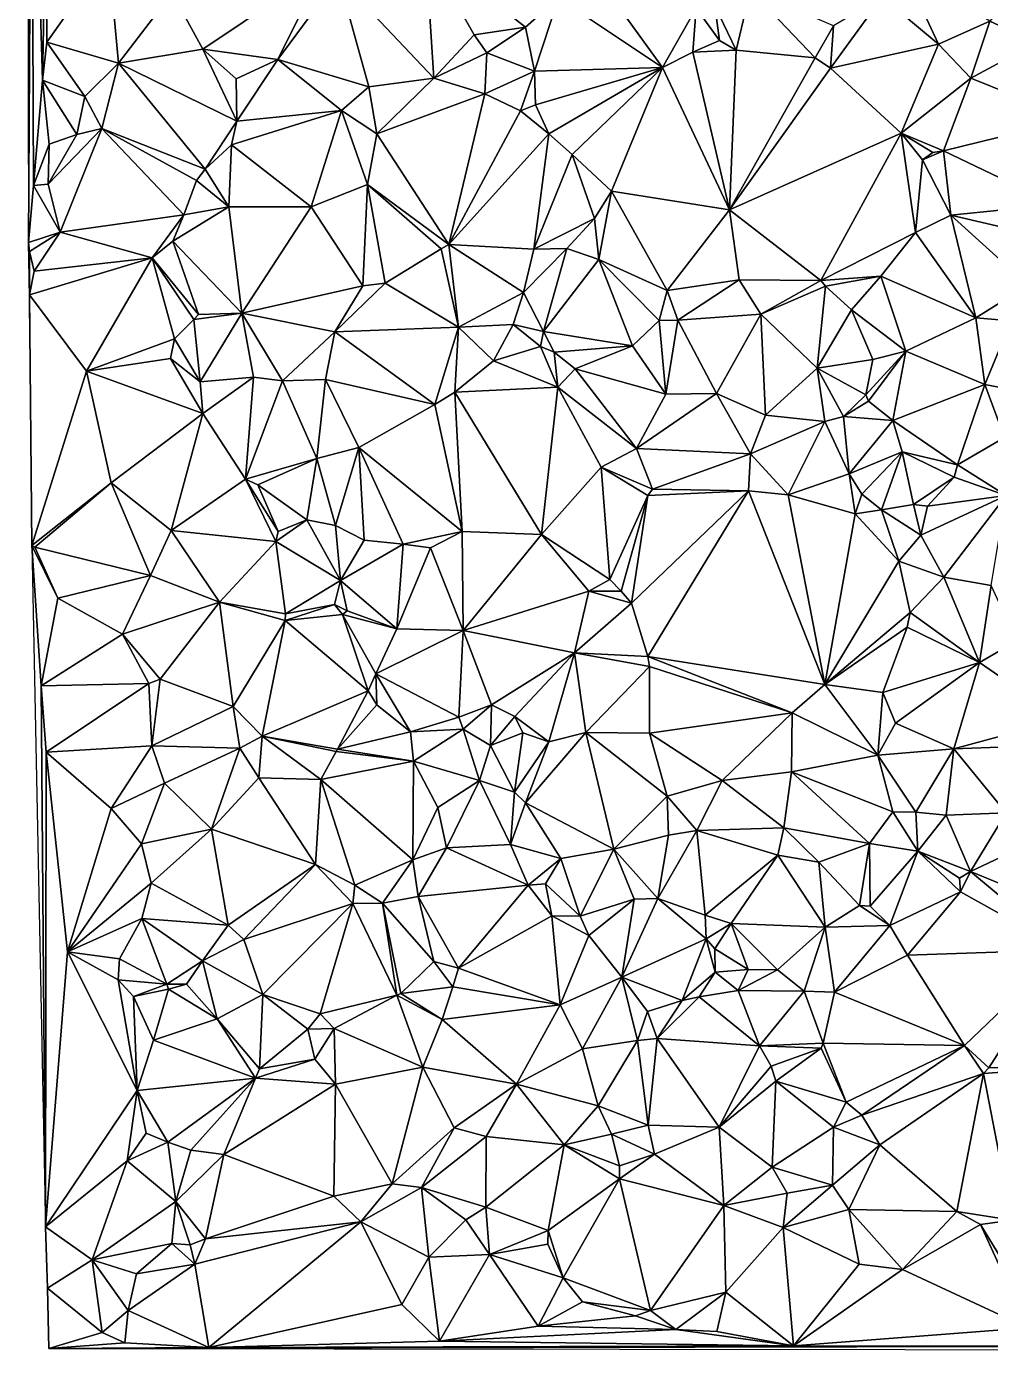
# Model space of a CAD drawing. Header units: metres. Extents: x -15 to 15, y -15 to 15.
# Drawn here: x -15 to -4.38, y -14.97 to -0.37 of the extents above; entities that cross this region are included whole.
import ezdxf

# ---------------------------------------------------------------- set-up
doc = ezdxf.new("R2010")
doc.units = ezdxf.units.M
doc.layers.add('STREET_MESH', color=7, linetype='Continuous')

msp = doc.modelspace()

# ---------------------------------------------------------------- linework, layer by layer
at = {"layer": 'STREET_MESH'}
for points in [[(-14.979, -2.752), (-14.944, 3.16), (-15, 7.543)], [(-14.924, -2.124), (-14.944, 3.16), (-14.979, -2.752)], [(-14.944, 3.16), (-14.824, -0.962), (-14.788, 0.972)], [(-14.924, -2.124), (-14.824, -0.962), (-14.944, 3.16)], [(-14.824, -0.962), (-14.776, -0.544), (-14.788, 0.972)], [(-14.776, -0.544), (-14.095, 0.419), (-14.788, 0.972)], [(-10.604, 0.485), (-11.562, 0.174), (-10.511, -0.938)], [(-10.604, 0.485), (-10.511, -0.938), (-10.067, -0.462)], [(-9.501, -0.376), (-10.604, 0.485), (-10.067, -0.462)], [(-10.604, 0.485), (-9.501, -0.376), (-9.136, -0.054)], [(-14.776, -0.544), (-13.986, -0.773), (-14.095, 0.419)], [(-13.986, -0.773), (-13.393, 0), (-14.095, 0.419)], [(-4.95, -0.566), (-5.35, 0.296), (-5.57, -0.042)], [(-4.95, -0.566), (-4.383, -0.312), (-5.35, 0.296)], [(-11.735, 0.269), (-13.393, 0), (-13.058, -0.62)], [(-12.231, -0.733), (-11.735, 0.269), (-13.058, -0.62)], [(-12.231, -0.733), (-11.562, 0.174), (-11.735, 0.269)], [(-11.562, 0.174), (-12.231, -0.733), (-11.229, -1.036)], [(-10.511, -0.938), (-11.562, 0.174), (-11.229, -1.036)], [(-9.136, -0.054), (-7.991, -0.822), (-8.76, 0.242)], [(-7.991, -0.822), (-7.618, -0.168), (-8.76, 0.242)], [(-13.393, 0), (-13.986, -0.773), (-13.058, -0.62)], [(-7.414, -0.142), (-7.179, -0.631), (-7.022, 0.034)], [(-7.022, 0.034), (-7.179, -0.631), (-6.308, -0.716)], [(-7.022, 0.034), (-6.308, -0.716), (-6.106, -0.364)], [(-4.072, 0.075), (-4.383, -0.312), (-3.868, -0.55)], [(-9.501, -0.376), (-9.403, -0.862), (-9.136, -0.054)], [(-9.403, -0.862), (-7.991, -0.822), (-9.136, -0.054)], [(-7.618, -0.168), (-7.363, -0.526), (-7.414, -0.142)], [(-7.363, -0.526), (-7.179, -0.631), (-7.414, -0.142)], [(-6.138, -0.828), (-5.57, -0.042), (-6.106, -0.364)], [(-6.138, -0.828), (-4.95, -0.566), (-5.57, -0.042)], [(-7.991, -0.822), (-7.655, -0.653), (-7.618, -0.168)], [(-7.655, -0.653), (-7.363, -0.526), (-7.618, -0.168)], [(-9.925, -0.66), (-9.501, -0.376), (-10.067, -0.462)], [(-9.403, -0.862), (-9.501, -0.376), (-9.925, -0.66)], [(-6.308, -0.716), (-6.138, -0.828), (-6.106, -0.364)], [(-4.383, -0.312), (-4.95, -0.566), (-4.592, -0.939)], [(-3.868, -0.55), (-4.383, -0.312), (-4.592, -0.939)], [(-14.824, -0.962), (-14.356, -1.142), (-14.776, -0.544)], [(-14.776, -0.544), (-14.356, -1.142), (-13.986, -0.773)], [(-10.511, -0.938), (-9.925, -0.66), (-10.067, -0.462)], [(-7.363, -0.526), (-7.655, -0.653), (-7.179, -0.631)], [(-4.95, -0.566), (-6.138, -0.828), (-5.36, -1.546)], [(-4.95, -0.566), (-5.36, -1.546), (-4.592, -0.939)], [(-3.474, -1.393), (-3.868, -0.55), (-4.592, -0.939)], [(-13.986, -0.773), (-12.683, -1.415), (-13.058, -0.62)], [(-12.683, -1.415), (-12.69, -0.947), (-13.058, -0.62)], [(-12.69, -0.947), (-12.231, -0.733), (-13.058, -0.62)], [(-10.511, -0.938), (-9.949, -1.114), (-9.925, -0.66)], [(-9.949, -1.114), (-9.403, -0.862), (-9.925, -0.66)], [(-7.655, -0.653), (-7.991, -0.822), (-7.254, -2.392)], [(-7.179, -0.631), (-7.655, -0.653), (-7.254, -2.392)], [(-7.179, -0.631), (-7.254, -2.392), (-6.308, -0.716)], [(-7.254, -2.392), (-6.138, -0.828), (-6.308, -0.716)], [(-13.986, -0.773), (-14.356, -1.142), (-14.17, -1.494)], [(-13.03, -1.941), (-13.986, -0.773), (-14.17, -1.494)], [(-13.986, -0.773), (-13.03, -1.941), (-12.683, -1.415)], [(-12.231, -0.733), (-12.69, -0.947), (-12.683, -1.415)], [(-11.529, -1.296), (-12.231, -0.733), (-12.683, -1.415)], [(-12.231, -0.733), (-11.529, -1.296), (-11.229, -1.036)], [(-9.949, -1.114), (-9.556, -1.299), (-9.403, -0.862)], [(-9.556, -1.299), (-9.392, -1.234), (-9.403, -0.862)], [(-9.392, -1.234), (-7.991, -0.822), (-9.403, -0.862)], [(-9.392, -1.234), (-9.244, -1.553), (-7.991, -0.822)], [(-9.244, -1.553), (-8.986, -1.781), (-7.991, -0.822)], [(-8.986, -1.781), (-8.553, -2.184), (-7.991, -0.822)], [(-7.991, -0.822), (-8.553, -2.184), (-7.254, -2.392)], [(-6.138, -0.828), (-7.254, -2.392), (-5.36, -1.546)], [(-14.824, -0.962), (-14.924, -2.124), (-14.75, -1.665)], [(-14.444, -1.562), (-14.824, -0.962), (-14.75, -1.665)], [(-14.356, -1.142), (-14.824, -0.962), (-14.444, -1.562)], [(-11.138, -1.553), (-10.511, -0.938), (-11.229, -1.036)], [(-11.138, -1.553), (-9.949, -1.114), (-10.511, -0.938)], [(-5.36, -1.546), (-4.895, -1.74), (-4.592, -0.939)], [(-4.895, -1.74), (-3.474, -1.393), (-4.592, -0.939)], [(-14.356, -1.142), (-14.444, -1.562), (-14.17, -1.494)], [(-11.529, -1.296), (-11.138, -1.553), (-11.229, -1.036)], [(-9.949, -1.114), (-11.138, -1.553), (-10.346, -2.774)], [(-9.556, -1.299), (-9.949, -1.114), (-10.346, -2.774)], [(-12.741, -1.675), (-11.529, -1.296), (-12.683, -1.415)], [(-12.741, -1.675), (-11.862, -2.357), (-11.529, -1.296)], [(-11.529, -1.296), (-11.862, -2.357), (-11.242, -2.111)], [(-11.138, -1.553), (-11.529, -1.296), (-11.242, -2.111)], [(-9.244, -1.553), (-9.556, -1.299), (-10.346, -2.774)], [(-9.556, -1.299), (-9.244, -1.553), (-9.392, -1.234)], [(-13.03, -1.941), (-12.741, -1.675), (-12.683, -1.415)], [(-3.661, -2.332), (-3.474, -1.393), (-4.895, -1.74)], [(-14.761, -2.107), (-14.627, -2.637), (-14.17, -1.494)], [(-14.444, -1.562), (-14.761, -2.107), (-14.17, -1.494)], [(-14.761, -2.107), (-14.444, -1.562), (-14.75, -1.665)], [(-14.627, -2.637), (-13.265, -2.444), (-14.17, -1.494)], [(-13.128, -2.066), (-13.03, -1.941), (-14.17, -1.494)], [(-13.265, -2.444), (-13.128, -2.066), (-14.17, -1.494)], [(-10.346, -2.774), (-11.138, -1.553), (-11.242, -2.111)], [(-9.408, -2.824), (-9.244, -1.553), (-10.346, -2.774)], [(-8.986, -1.781), (-9.244, -1.553), (-9.408, -2.824)], [(-7.254, -2.392), (-6.245, -3.169), (-5.36, -1.546)], [(-5.36, -1.546), (-6.245, -3.169), (-5.202, -2.639)], [(-5.36, -1.546), (-5.202, -2.639), (-5.127, -1.838)], [(-5.01, -1.758), (-5.36, -1.546), (-5.127, -1.838)], [(-5.36, -1.546), (-5.01, -1.758), (-4.895, -1.74)], [(-14.924, -2.124), (-14.761, -2.107), (-14.75, -1.665)], [(-12.771, -2.357), (-12.741, -1.675), (-13.03, -1.941)], [(-12.741, -1.675), (-12.771, -2.357), (-11.862, -2.357)], [(-4.895, -1.74), (-5.01, -1.758), (-5.127, -1.838)], [(-4.812, -2.45), (-4.895, -1.74), (-5.127, -1.838)], [(-4.812, -2.45), (-3.661, -2.332), (-4.895, -1.74)], [(-8.742, -2.487), (-8.986, -1.781), (-9.408, -2.824)], [(-8.986, -1.781), (-8.742, -2.487), (-8.553, -2.184)], [(-5.202, -2.639), (-4.812, -2.45), (-5.127, -1.838)], [(-12.771, -2.357), (-13.03, -1.941), (-13.128, -2.066)], [(-14.627, -2.637), (-14.924, -2.124), (-14.979, -2.752)], [(-14.761, -2.107), (-14.924, -2.124), (-14.627, -2.637)], [(-13.265, -2.444), (-12.771, -2.357), (-13.128, -2.066)], [(-11.862, -2.357), (-11.294, -3.228), (-11.242, -2.111)], [(-11.294, -3.228), (-11.046, -3.2), (-11.242, -2.111)], [(-10.431, -2.819), (-10.346, -2.774), (-11.242, -2.111)], [(-11.046, -3.2), (-10.431, -2.819), (-11.242, -2.111)], [(-8.742, -2.487), (-8.691, -2.937), (-8.553, -2.184)], [(-8.553, -2.184), (-8.691, -2.937), (-7.94, -3.28)], [(-8.553, -2.184), (-7.94, -3.28), (-7.254, -2.392)], [(-3.855, -2.673), (-3.661, -2.332), (-4.812, -2.45)], [(-13.265, -2.444), (-14.627, -2.637), (-13.614, -2.919)], [(-13.389, -2.735), (-13.265, -2.444), (-13.614, -2.919)], [(-13.389, -2.735), (-12.771, -2.357), (-13.265, -2.444)], [(-12.771, -2.357), (-13.389, -2.735), (-12.627, -3.529)], [(-12.771, -2.357), (-12.627, -3.529), (-11.862, -2.357)], [(-11.862, -2.357), (-12.627, -3.529), (-11.294, -3.228)], [(-7.94, -3.28), (-7.145, -3.16), (-7.254, -2.392)], [(-7.145, -3.16), (-6.245, -3.169), (-7.254, -2.392)], [(-4.536, -3.581), (-4.812, -2.45), (-5.202, -2.639)], [(-3.962, -3.22), (-3.855, -2.673), (-4.812, -2.45)], [(-4.536, -3.581), (-3.962, -3.22), (-4.812, -2.45)], [(-8.742, -2.487), (-9.408, -2.824), (-9.046, -2.816)], [(-8.691, -2.937), (-8.742, -2.487), (-9.046, -2.816)], [(-14.968, -2.85), (-14.627, -2.637), (-14.979, -2.752)], [(-14.968, -3.326), (-14.979, -2.752), (-14.94, -6.09)], [(-14.968, -3.326), (-14.968, -2.85), (-14.979, -2.752)], [(-14.968, -2.85), (-14.917, -3.067), (-14.627, -2.637)], [(-14.627, -2.637), (-14.917, -3.067), (-13.614, -2.919)], [(-13.103, -3.542), (-13.389, -2.735), (-13.614, -2.919)], [(-13.389, -2.735), (-13.103, -3.542), (-12.627, -3.529)], [(-6.245, -3.169), (-5.583, -3.12), (-5.202, -2.639)], [(-5.583, -3.12), (-4.536, -3.581), (-5.202, -2.639)], [(-14.917, -3.067), (-14.968, -2.85), (-14.968, -3.326)], [(-13.614, -2.919), (-14.968, -3.326), (-14.34, -4.169)], [(-13.614, -2.919), (-14.917, -3.067), (-14.968, -3.326)], [(-13.367, -3.811), (-13.614, -2.919), (-14.34, -4.169)], [(-13.367, -3.811), (-13.154, -3.597), (-13.614, -2.919)], [(-13.154, -3.597), (-13.103, -3.542), (-13.614, -2.919)], [(-10.431, -2.819), (-11.046, -3.2), (-10.238, -3.683)], [(-10.431, -2.819), (-10.238, -3.683), (-10.346, -2.774)], [(-10.238, -3.683), (-9.523, -3.302), (-10.346, -2.774)], [(-9.523, -3.302), (-9.408, -2.824), (-10.346, -2.774)], [(-9.408, -2.824), (-9.523, -3.302), (-9.046, -2.816)], [(-9.523, -3.302), (-9.302, -3.732), (-9.046, -2.816)], [(-9.302, -3.732), (-8.691, -2.937), (-9.046, -2.816)], [(-8.691, -2.937), (-9.302, -3.732), (-8.321, -3.889)], [(-8.028, -3.611), (-8.691, -2.937), (-8.321, -3.889)], [(-8.691, -2.937), (-8.028, -3.611), (-7.94, -3.28)], [(-11.602, -3.734), (-11.046, -3.2), (-11.294, -3.228)], [(-10.238, -3.683), (-11.046, -3.2), (-11.602, -3.734)], [(-7.94, -3.28), (-7.822, -3.605), (-7.145, -3.16)], [(-7.822, -3.605), (-6.908, -3.541), (-7.145, -3.16)], [(-6.908, -3.541), (-6.245, -3.169), (-7.145, -3.16)], [(-6.245, -3.169), (-6.908, -3.541), (-6.196, -3.232)], [(-5.583, -3.12), (-6.245, -3.169), (-6.196, -3.232)], [(-5.908, -3.494), (-5.583, -3.12), (-6.196, -3.232)], [(-5.583, -3.12), (-5.908, -3.494), (-5.31, -3.947)], [(-4.536, -3.581), (-5.583, -3.12), (-5.31, -3.947)], [(-14.34, -4.169), (-14.968, -3.326), (-14.94, -6.09)], [(-12.627, -3.529), (-11.602, -3.734), (-11.294, -3.228)], [(-9.636, -3.655), (-9.523, -3.302), (-10.238, -3.683)], [(-9.302, -3.732), (-9.523, -3.302), (-9.636, -3.655)], [(-8.028, -3.611), (-7.822, -3.605), (-7.94, -3.28)], [(-6.908, -3.541), (-6.286, -4.134), (-6.196, -3.232)], [(-6.286, -4.134), (-5.908, -3.494), (-6.196, -3.232)], [(-3.962, -3.22), (-4.536, -3.581), (-4.149, -3.612)], [(-6.286, -4.134), (-5.673, -4.041), (-5.908, -3.494)], [(-5.908, -3.494), (-5.673, -4.041), (-5.31, -3.947)], [(-13.087, -4.287), (-13.154, -3.597), (-13.367, -3.811)], [(-13.154, -3.597), (-13.087, -4.287), (-12.627, -3.529)], [(-13.103, -3.542), (-13.154, -3.597), (-12.627, -3.529)], [(-12.627, -3.529), (-13.087, -4.287), (-12.498, -4.236)], [(-12.179, -4.276), (-12.627, -3.529), (-12.498, -4.236)], [(-11.602, -3.734), (-12.627, -3.529), (-12.179, -4.276)], [(-8.028, -3.611), (-8.321, -3.889), (-7.954, -4.42)], [(-7.822, -3.605), (-8.028, -3.611), (-7.954, -4.42)], [(-7.397, -4.414), (-7.822, -3.605), (-7.954, -4.42)], [(-7.822, -3.605), (-7.397, -4.414), (-6.908, -3.541)], [(-7.397, -4.414), (-6.854, -4.654), (-6.908, -3.541)], [(-6.854, -4.654), (-6.286, -4.134), (-6.908, -3.541)], [(-4.439, -4.316), (-4.536, -3.581), (-5.31, -3.947)], [(-4.536, -3.581), (-4.439, -4.316), (-4.149, -3.612)], [(-4.439, -4.316), (-3.728, -4.452), (-4.149, -3.612)], [(-11.705, -4.261), (-11.602, -3.734), (-12.179, -4.276)], [(-11.705, -4.261), (-10.499, -4.537), (-11.602, -3.734)], [(-10.499, -4.537), (-10.238, -3.683), (-11.602, -3.734)], [(-10.499, -4.537), (-10.28, -4.401), (-10.238, -3.683)], [(-10.238, -3.683), (-10.28, -4.401), (-9.852, -4.053)], [(-9.636, -3.655), (-10.238, -3.683), (-9.852, -4.053)], [(-9.335, -3.895), (-9.636, -3.655), (-9.852, -4.053)], [(-9.335, -3.895), (-9.302, -3.732), (-9.636, -3.655)], [(-9.185, -3.958), (-9.302, -3.732), (-9.335, -3.895)], [(-9.302, -3.732), (-9.185, -3.958), (-8.321, -3.889)], [(-13.414, -4.028), (-13.367, -3.811), (-14.34, -4.169)], [(-13.414, -4.028), (-13.087, -4.287), (-13.367, -3.811)], [(-9.145, -4.345), (-9.335, -3.895), (-9.852, -4.053)], [(-9.185, -3.958), (-9.335, -3.895), (-9.145, -4.345)], [(-9.185, -3.958), (-8.954, -4.144), (-8.321, -3.889)], [(-8.321, -3.889), (-8.954, -4.144), (-7.954, -4.42)], [(-13.058, -4.635), (-13.414, -4.028), (-14.34, -4.169)], [(-13.087, -4.287), (-13.414, -4.028), (-13.058, -4.635)], [(-10.28, -4.401), (-9.145, -4.345), (-9.852, -4.053)], [(-8.954, -4.144), (-9.185, -3.958), (-9.145, -4.345)], [(-5.673, -4.041), (-6.286, -4.134), (-5.751, -4.43)], [(-5.751, -4.43), (-5.719, -4.498), (-5.31, -3.947)], [(-5.673, -4.041), (-5.751, -4.43), (-5.31, -3.947)], [(-5.31, -3.947), (-5.719, -4.498), (-5.454, -4.713)], [(-4.439, -4.316), (-5.31, -3.947), (-5.454, -4.713)], [(-14.067, -5.397), (-14.34, -4.169), (-14.94, -6.09)], [(-14.067, -5.397), (-13.058, -4.635), (-14.34, -4.169)], [(-8.277, -5.019), (-8.954, -4.144), (-9.145, -4.345)], [(-8.954, -4.144), (-8.277, -5.019), (-7.954, -4.42)], [(-6.203, -4.724), (-6.286, -4.134), (-6.854, -4.654)], [(-6.286, -4.134), (-5.995, -4.668), (-5.751, -4.43)], [(-6.203, -4.724), (-5.995, -4.668), (-6.286, -4.134)], [(-13.087, -4.287), (-13.058, -4.635), (-12.498, -4.236)], [(-13.058, -4.635), (-12.585, -5.357), (-12.498, -4.236)], [(-12.585, -5.357), (-12.179, -4.276), (-12.498, -4.236)], [(-12.585, -5.357), (-11.801, -5.131), (-12.179, -4.276)], [(-11.801, -5.131), (-11.705, -4.261), (-12.179, -4.276)], [(-11.336, -5.011), (-11.705, -4.261), (-11.801, -5.131)], [(-11.336, -5.011), (-10.499, -4.537), (-11.705, -4.261)], [(-9.145, -4.345), (-10.28, -4.401), (-9.326, -5.967)], [(-8.665, -5.227), (-9.145, -4.345), (-9.326, -5.967)], [(-8.665, -5.227), (-8.277, -5.019), (-9.145, -4.345)], [(-4.738, -5.202), (-4.439, -4.316), (-5.454, -4.713)], [(-4.738, -5.202), (-4.223, -4.898), (-4.439, -4.316)], [(-4.439, -4.316), (-4.223, -4.898), (-3.728, -4.452)], [(-10.197, -5.935), (-10.28, -4.401), (-10.499, -4.537)], [(-10.28, -4.401), (-10.197, -5.935), (-9.326, -5.967)], [(-8.277, -5.019), (-7.397, -4.414), (-7.954, -4.42)], [(-7.397, -4.414), (-8.277, -5.019), (-7.02, -5.078)], [(-6.854, -4.654), (-7.397, -4.414), (-7.02, -5.078)], [(-5.995, -4.668), (-5.719, -4.498), (-5.751, -4.43)], [(-5.719, -4.498), (-5.995, -4.668), (-5.454, -4.713)], [(-13.058, -4.635), (-14.067, -5.397), (-13.404, -5.925)], [(-12.585, -5.357), (-13.058, -4.635), (-13.404, -5.925)], [(-11.336, -5.011), (-10.197, -5.935), (-10.499, -4.537)], [(-6.203, -4.724), (-6.854, -4.654), (-7.02, -5.078)], [(-5.995, -4.668), (-6.203, -4.724), (-5.933, -5.301)], [(-5.995, -4.668), (-5.933, -5.301), (-5.454, -4.713)], [(-6.606, -5.529), (-6.203, -4.724), (-7.02, -5.078)], [(-6.203, -4.724), (-6.606, -5.529), (-5.933, -5.301)], [(-5.933, -5.301), (-5.348, -5.056), (-5.454, -4.713)], [(-5.348, -5.056), (-4.738, -5.202), (-5.454, -4.713)], [(-4.223, -4.898), (-4.738, -5.202), (-4.202, -5.538)], [(-11.593, -5.867), (-11.336, -5.011), (-11.801, -5.131)], [(-11.336, -5.011), (-11.593, -5.867), (-11.279, -6.029)], [(-11.336, -5.011), (-11.279, -6.029), (-10.849, -6.073)], [(-10.197, -5.935), (-11.336, -5.011), (-10.849, -6.073)], [(-8.101, -5.47), (-8.277, -5.019), (-8.665, -5.227)], [(-8.277, -5.019), (-8.101, -5.47), (-7.02, -5.078)], [(-7.02, -5.078), (-8.101, -5.47), (-7.042, -5.488)], [(-6.606, -5.529), (-7.02, -5.078), (-7.042, -5.488)], [(-5.348, -5.056), (-5.933, -5.301), (-5.795, -5.524)], [(-5.579, -5.696), (-5.348, -5.056), (-5.795, -5.524)], [(-5.579, -5.696), (-5.223, -5.636), (-5.348, -5.056)], [(-4.738, -5.202), (-5.348, -5.056), (-4.777, -5.336)], [(-5.348, -5.056), (-5.223, -5.636), (-4.777, -5.336)], [(-11.801, -5.131), (-12.585, -5.357), (-12.45, -5.419)], [(-11.911, -5.807), (-11.801, -5.131), (-12.45, -5.419)], [(-11.593, -5.867), (-11.801, -5.131), (-11.911, -5.807)], [(-8.573, -6.463), (-8.665, -5.227), (-9.326, -5.967)], [(-8.152, -5.538), (-8.665, -5.227), (-8.573, -6.463)], [(-8.101, -5.47), (-8.665, -5.227), (-8.152, -5.538)], [(-4.738, -5.202), (-4.777, -5.336), (-4.202, -5.538)], [(-14.907, -6.107), (-14.067, -5.397), (-14.94, -6.09)], [(-14.907, -6.107), (-13.632, -6.418), (-14.067, -5.397)], [(-14.067, -5.397), (-13.632, -6.418), (-13.404, -5.925)], [(-12.252, -6.044), (-12.585, -5.357), (-13.404, -5.925)], [(-12.585, -5.357), (-12.227, -5.934), (-12.45, -5.419)], [(-12.227, -5.934), (-12.585, -5.357), (-12.252, -6.044)], [(-6.606, -5.529), (-5.867, -5.74), (-5.933, -5.301)], [(-5.933, -5.301), (-5.867, -5.74), (-5.795, -5.524)], [(-5.223, -5.636), (-5.069, -5.655), (-4.777, -5.336)], [(-4.777, -5.336), (-5.069, -5.655), (-4.202, -5.538)], [(-12.227, -5.934), (-11.911, -5.807), (-12.45, -5.419)], [(-8.447, -6.593), (-8.152, -5.538), (-8.573, -6.463)], [(-8.152, -5.538), (-8.447, -6.593), (-8.331, -6.723)], [(-8.152, -5.538), (-8.331, -6.723), (-7.042, -5.488)], [(-8.331, -6.723), (-8.152, -7.313), (-7.042, -5.488)], [(-8.101, -5.47), (-8.152, -5.538), (-7.042, -5.488)], [(-8.152, -7.313), (-6.2, -7.622), (-7.042, -5.488)], [(-6.2, -7.622), (-6.606, -5.529), (-7.042, -5.488)], [(-5.867, -5.74), (-6.606, -5.529), (-6.2, -7.622)], [(-5.867, -5.74), (-5.579, -5.696), (-5.795, -5.524)], [(-4.202, -5.538), (-5.143, -5.974), (-4.892, -6.439)], [(-5.069, -5.655), (-5.143, -5.974), (-4.202, -5.538)], [(-4.369, -6.53), (-4.202, -5.538), (-4.892, -6.439)], [(-5.223, -5.636), (-5.579, -5.696), (-5.143, -5.974)], [(-5.069, -5.655), (-5.223, -5.636), (-5.143, -5.974)], [(-12.227, -5.934), (-12.252, -6.044), (-11.911, -5.807)], [(-12.252, -6.044), (-11.541, -6.474), (-11.911, -5.807)], [(-11.541, -6.474), (-11.593, -5.867), (-11.911, -5.807)], [(-5.388, -6.263), (-5.867, -5.74), (-6.2, -7.622)], [(-5.388, -6.263), (-5.579, -5.696), (-5.867, -5.74)], [(-5.579, -5.696), (-5.388, -6.263), (-5.143, -5.974)], [(-13.632, -6.418), (-12.872, -6.714), (-13.404, -5.925)], [(-12.872, -6.714), (-12.252, -6.044), (-13.404, -5.925)], [(-11.279, -6.029), (-11.593, -5.867), (-11.541, -6.474)], [(-10.546, -6.113), (-10.197, -5.935), (-10.849, -6.073)], [(-10.197, -5.935), (-10.546, -6.113), (-10.188, -7.026)], [(-9.326, -5.967), (-10.197, -5.935), (-10.188, -7.026)], [(-8.801, -6.592), (-9.326, -5.967), (-10.188, -7.026)], [(-8.801, -6.592), (-8.573, -6.463), (-9.326, -5.967)], [(-5.143, -5.974), (-5.388, -6.263), (-4.892, -6.439)], [(-14.839, -7.635), (-14.656, -6.67), (-14.94, -6.09)], [(-14.791, -13.596), (-14.839, -7.635), (-14.94, -6.09)], [(-14.656, -6.67), (-14.907, -6.107), (-14.94, -6.09)], [(-13.632, -6.418), (-14.907, -6.107), (-14.656, -6.67)], [(-12.147, -6.842), (-12.252, -6.044), (-12.872, -6.714)], [(-12.147, -6.842), (-11.541, -6.474), (-12.252, -6.044)], [(-10.849, -6.073), (-11.279, -6.029), (-11.541, -6.474)], [(-10.849, -6.073), (-11.541, -6.474), (-10.918, -7.007)], [(-10.546, -6.113), (-10.849, -6.073), (-10.918, -7.007)], [(-10.546, -6.113), (-10.918, -7.007), (-10.188, -7.026)], [(-5.261, -6.829), (-5.388, -6.263), (-6.2, -7.622)], [(-5.388, -6.263), (-5.261, -6.829), (-4.892, -6.439)], [(-13.632, -6.418), (-14.656, -6.67), (-13.941, -7.065)], [(-12.872, -6.714), (-13.632, -6.418), (-13.941, -7.065)], [(-11.541, -6.474), (-12.147, -6.842), (-11.604, -6.738)], [(-11.466, -6.809), (-11.541, -6.474), (-11.604, -6.738)], [(-11.541, -6.474), (-11.466, -6.809), (-10.918, -7.007)], [(-8.801, -6.592), (-8.447, -6.593), (-8.573, -6.463)], [(-5.261, -6.829), (-4.498, -7.377), (-4.892, -6.439)], [(-4.498, -7.377), (-4.369, -6.53), (-4.892, -6.439)], [(-4.085, -7.14), (-4.369, -6.53), (-4.498, -7.377)], [(-13.941, -7.065), (-14.656, -6.67), (-14.839, -7.635)], [(-12.872, -6.714), (-13.941, -7.065), (-13.527, -7.563)], [(-12.721, -7.863), (-12.872, -6.714), (-13.527, -7.563)], [(-12.721, -7.863), (-12.151, -6.914), (-12.872, -6.714)], [(-12.151, -6.914), (-12.147, -6.842), (-12.872, -6.714)], [(-8.801, -6.592), (-10.188, -7.026), (-8.961, -7.271)], [(-8.331, -6.723), (-8.801, -6.592), (-8.961, -7.271)], [(-8.447, -6.593), (-8.801, -6.592), (-8.331, -6.723)], [(-11.604, -6.738), (-12.151, -6.914), (-11.516, -6.85)], [(-12.147, -6.842), (-12.151, -6.914), (-11.604, -6.738)], [(-12.151, -6.914), (-11.233, -7.692), (-11.516, -6.85)], [(-11.466, -6.809), (-11.604, -6.738), (-11.516, -6.85)], [(-10.918, -7.007), (-11.466, -6.809), (-11.516, -6.85)], [(-11.151, -7.502), (-10.918, -7.007), (-11.516, -6.85)], [(-11.233, -7.692), (-11.151, -7.502), (-11.516, -6.85)], [(-8.152, -7.313), (-8.331, -6.723), (-8.961, -7.271)], [(-5.293, -6.989), (-5.261, -6.829), (-6.2, -7.622)], [(-5.261, -6.829), (-5.293, -6.989), (-4.498, -7.377)], [(-12.721, -7.863), (-12.404, -8.189), (-12.151, -6.914)], [(-12.404, -8.189), (-11.233, -7.692), (-12.151, -6.914)], [(-10.918, -7.007), (-11.151, -7.502), (-10.188, -7.026)], [(-5.561, -7.71), (-5.293, -6.989), (-6.2, -7.622)], [(-5.293, -6.989), (-5.561, -7.71), (-4.498, -7.377)], [(-13.652, -7.611), (-13.941, -7.065), (-14.839, -7.635)], [(-13.941, -7.065), (-13.652, -7.611), (-13.527, -7.563)], [(-11.151, -7.502), (-10.236, -7.982), (-10.188, -7.026)], [(-10.236, -7.982), (-9.875, -7.844), (-10.188, -7.026)], [(-10.188, -7.026), (-9.875, -7.844), (-8.961, -7.271)], [(-3.588, -8.008), (-4.085, -7.14), (-4.498, -7.377)], [(-9.875, -7.844), (-9.617, -7.972), (-8.961, -7.271)], [(-9.617, -7.972), (-9.244, -8.252), (-8.961, -7.271)], [(-9.244, -8.252), (-8.834, -8.151), (-8.961, -7.271)], [(-8.834, -8.151), (-8.134, -7.422), (-8.961, -7.271)], [(-8.134, -7.422), (-8.152, -7.313), (-8.961, -7.271)], [(-8.135, -8.158), (-8.134, -7.422), (-8.834, -8.151)], [(-6.2, -7.622), (-8.152, -7.313), (-6.561, -7.932)], [(-8.152, -7.313), (-8.134, -7.422), (-6.561, -7.932)], [(-8.134, -7.422), (-8.135, -8.158), (-6.561, -7.932)], [(-5.561, -7.71), (-5.424, -8.047), (-4.498, -7.377)], [(-4.498, -7.377), (-5.424, -8.047), (-4.779, -8.33)], [(-3.588, -8.008), (-4.498, -7.377), (-4.779, -8.33)], [(-13.652, -7.611), (-13.62, -8.298), (-13.527, -7.563)], [(-13.62, -8.298), (-12.721, -7.863), (-13.527, -7.563)], [(-11.151, -7.502), (-11.233, -7.692), (-11.138, -7.846)], [(-10.769, -8.143), (-11.151, -7.502), (-11.138, -7.846)], [(-11.151, -7.502), (-10.769, -8.143), (-10.236, -7.982)], [(-14.784, -8.366), (-13.652, -7.611), (-14.839, -7.635)], [(-14.791, -13.596), (-14.784, -8.366), (-14.839, -7.635)], [(-13.652, -7.611), (-14.784, -8.366), (-13.62, -8.298)], [(-12.404, -8.189), (-11.572, -8.333), (-11.233, -7.692)], [(-11.233, -7.692), (-11.572, -8.333), (-11.138, -7.846)], [(-5.617, -8.401), (-6.2, -7.622), (-6.561, -7.932)], [(-5.617, -8.401), (-5.561, -7.71), (-6.2, -7.622)], [(-5.617, -8.401), (-5.424, -8.047), (-5.561, -7.71)], [(-12.647, -8.321), (-12.721, -7.863), (-13.62, -8.298)], [(-12.647, -8.321), (-12.404, -8.189), (-12.721, -7.863)], [(-11.572, -8.333), (-10.769, -8.143), (-11.138, -7.846)], [(-10.186, -8.111), (-9.875, -7.844), (-10.236, -7.982)], [(-10.186, -8.111), (-9.885, -8.292), (-9.875, -7.844)], [(-9.875, -7.844), (-9.885, -8.292), (-9.617, -7.972)], [(-10.769, -8.143), (-10.186, -8.111), (-10.236, -7.982)], [(-9.885, -8.292), (-9.531, -8.154), (-9.617, -7.972)], [(-9.531, -8.154), (-9.244, -8.252), (-9.617, -7.972)], [(-8.135, -8.158), (-7.332, -8.677), (-6.561, -7.932)], [(-6.561, -7.932), (-7.332, -8.677), (-6.57, -8.582)], [(-5.617, -8.401), (-6.561, -7.932), (-6.57, -8.582)], [(-3.584, -8.287), (-3.588, -8.008), (-4.779, -8.33)], [(-10.769, -8.143), (-11.572, -8.333), (-10.734, -8.467)], [(-10.186, -8.111), (-10.769, -8.143), (-10.734, -8.467)], [(-10.006, -8.677), (-10.186, -8.111), (-10.734, -8.467)], [(-9.885, -8.292), (-10.186, -8.111), (-10.006, -8.677)], [(-9.885, -8.292), (-9.621, -8.806), (-9.531, -8.154)], [(-9.531, -8.154), (-9.621, -8.806), (-9.244, -8.252)], [(-8.834, -8.151), (-9.501, -8.923), (-8.528, -9.435)], [(-9.244, -8.252), (-9.501, -8.923), (-8.834, -8.151)], [(-7.941, -8.85), (-8.834, -8.151), (-8.528, -9.435)], [(-7.941, -8.85), (-8.135, -8.158), (-8.834, -8.151)], [(-7.941, -8.85), (-7.332, -8.677), (-8.135, -8.158)], [(-5.424, -8.047), (-5.617, -8.401), (-4.779, -8.33)], [(-13.62, -8.298), (-14.784, -8.366), (-14.066, -8.988)], [(-13.48, -8.708), (-13.62, -8.298), (-14.066, -8.988)], [(-13.48, -8.708), (-12.647, -8.321), (-13.62, -8.298)], [(-12.647, -8.321), (-13.48, -8.708), (-12.96, -9.215)], [(-12.44, -8.649), (-12.647, -8.321), (-12.96, -9.215)], [(-12.404, -8.189), (-12.647, -8.321), (-12.44, -8.649)], [(-12.404, -8.189), (-12.44, -8.649), (-11.755, -8.668)], [(-11.586, -8.358), (-12.404, -8.189), (-11.755, -8.668)], [(-11.586, -8.358), (-11.572, -8.333), (-12.404, -8.189)], [(-9.621, -8.806), (-9.885, -8.292), (-10.006, -8.677)], [(-9.244, -8.252), (-9.621, -8.806), (-9.501, -8.923)], [(-4.204, -9.036), (-3.584, -8.287), (-4.779, -8.33)], [(-14.784, -8.366), (-14.791, -13.596), (-14.547, -10.567)], [(-14.784, -8.366), (-14.547, -10.567), (-14.066, -8.988)], [(-10.734, -8.467), (-11.586, -8.358), (-11.755, -8.668)], [(-10.743, -9.554), (-10.734, -8.467), (-11.755, -8.668)], [(-11.572, -8.333), (-11.586, -8.358), (-10.734, -8.467)], [(-10.734, -8.467), (-10.743, -9.554), (-10.465, -8.977)], [(-10.006, -8.677), (-10.734, -8.467), (-10.465, -8.977)], [(-5.454, -9.025), (-5.617, -8.401), (-6.57, -8.582)], [(-5.617, -8.401), (-5.199, -9.026), (-4.779, -8.33)], [(-5.199, -9.026), (-5.617, -8.401), (-5.454, -9.025)], [(-5.199, -9.026), (-4.866, -9.06), (-4.779, -8.33)], [(-4.866, -9.06), (-4.204, -9.036), (-4.779, -8.33)], [(-7.332, -8.677), (-6.653, -9.199), (-6.57, -8.582)], [(-6.653, -9.199), (-5.708, -9.374), (-6.57, -8.582)], [(-5.708, -9.374), (-5.454, -9.025), (-6.57, -8.582)], [(-13.731, -9.378), (-13.48, -8.708), (-14.066, -8.988)], [(-13.48, -8.708), (-13.731, -9.378), (-12.96, -9.215)], [(-11.815, -9.604), (-12.44, -8.649), (-12.96, -9.215)], [(-12.44, -8.649), (-11.815, -9.604), (-11.755, -8.668)], [(-11.815, -9.604), (-11.383, -9.831), (-11.755, -8.668)], [(-11.383, -9.831), (-10.743, -9.554), (-11.755, -8.668)], [(-10.373, -9.422), (-10.006, -8.677), (-10.465, -8.977)], [(-10.373, -9.422), (-9.666, -9.385), (-10.006, -8.677)], [(-9.666, -9.385), (-9.621, -8.806), (-10.006, -8.677)], [(-7.941, -8.85), (-7.613, -9.229), (-7.332, -8.677)], [(-7.332, -8.677), (-7.613, -9.229), (-6.653, -9.199)], [(-9.621, -8.806), (-9.666, -9.385), (-9.501, -8.923)], [(-7.925, -9.282), (-7.941, -8.85), (-8.528, -9.435)], [(-7.941, -8.85), (-7.925, -9.282), (-7.613, -9.229)], [(-14.547, -10.567), (-13.731, -9.378), (-14.066, -8.988)], [(-10.743, -9.554), (-10.373, -9.422), (-10.465, -8.977)], [(-9.666, -9.385), (-9.113, -9.538), (-9.501, -8.923)], [(-9.501, -8.923), (-9.113, -9.538), (-8.528, -9.435)], [(-5.708, -9.374), (-5.177, -9.456), (-5.454, -9.025)], [(-5.177, -9.456), (-5.199, -9.026), (-5.454, -9.025)], [(-5.199, -9.026), (-5.177, -9.456), (-4.866, -9.06)], [(-4.866, -9.06), (-4.596, -9.681), (-4.204, -9.036)], [(-4.204, -9.036), (-4.596, -9.681), (-3.585, -9.202)], [(-4.866, -9.06), (-5.177, -9.456), (-4.596, -9.681)], [(-13.731, -9.378), (-13.625, -9.808), (-12.96, -9.215)], [(-13.625, -9.808), (-12.777, -10.273), (-12.96, -9.215)], [(-12.777, -10.273), (-11.815, -9.604), (-12.96, -9.215)], [(-8.041, -9.98), (-7.925, -9.282), (-8.528, -9.435)], [(-7.613, -9.229), (-8.041, -9.98), (-7.521, -10.164)], [(-7.613, -9.229), (-7.925, -9.282), (-8.041, -9.98)], [(-6.653, -9.199), (-7.613, -9.229), (-6.721, -9.5)], [(-6.721, -9.5), (-7.613, -9.229), (-7.521, -10.164)], [(-6.653, -9.199), (-6.721, -9.5), (-6.269, -9.579)], [(-5.708, -9.374), (-6.653, -9.199), (-6.269, -9.579)], [(-4.596, -9.681), (-3.369, -10.186), (-3.585, -9.202)], [(-13.625, -9.808), (-13.731, -9.378), (-14.547, -10.567)], [(-10.373, -9.422), (-10.743, -9.554), (-10.683, -9.955)], [(-10.373, -9.422), (-10.683, -9.955), (-9.472, -9.831)], [(-9.666, -9.385), (-10.373, -9.422), (-9.472, -9.831)], [(-9.113, -9.538), (-9.666, -9.385), (-9.472, -9.831)], [(-9.113, -9.538), (-8.9, -10.173), (-8.528, -9.435)], [(-8.9, -10.173), (-8.304, -9.987), (-8.528, -9.435)], [(-8.304, -9.987), (-8.041, -9.98), (-8.528, -9.435)], [(-5.821, -10.057), (-5.708, -9.374), (-6.269, -9.579)], [(-5.708, -9.374), (-5.821, -10.057), (-5.704, -10.062)], [(-5.177, -9.456), (-5.708, -9.374), (-5.704, -10.062)], [(-5.486, -10.277), (-5.177, -9.456), (-5.704, -10.062)], [(-5.177, -9.456), (-5.486, -10.277), (-4.705, -9.907)], [(-4.717, -9.755), (-5.177, -9.456), (-4.705, -9.907)], [(-5.177, -9.456), (-4.717, -9.755), (-4.596, -9.681)], [(-12.777, -10.273), (-12.603, -10.43), (-11.815, -9.604)], [(-11.815, -9.604), (-12.603, -10.43), (-11.402, -10.034)], [(-11.383, -9.831), (-11.815, -9.604), (-11.402, -10.034)], [(-10.743, -9.554), (-11.383, -9.831), (-11.076, -10.029)], [(-10.743, -9.554), (-11.076, -10.029), (-10.683, -9.955)], [(-9.281, -9.816), (-9.113, -9.538), (-9.472, -9.831)], [(-9.113, -9.538), (-9.281, -9.816), (-8.9, -10.173)], [(-7.234, -10.254), (-6.721, -9.5), (-7.521, -10.164)], [(-6.198, -10.293), (-6.721, -9.5), (-7.234, -10.254)], [(-6.721, -9.5), (-6.198, -10.293), (-6.269, -9.579)], [(-6.198, -10.293), (-5.821, -10.057), (-6.269, -9.579)], [(-4.596, -9.681), (-4.717, -9.755), (-4.705, -9.907)], [(-3.562, -10.546), (-4.596, -9.681), (-4.705, -9.907)], [(-3.562, -10.546), (-3.369, -10.186), (-4.596, -9.681)], [(-13.728, -10.198), (-13.625, -9.808), (-14.547, -10.567)], [(-13.625, -9.808), (-13.728, -10.198), (-12.777, -10.273)], [(-11.076, -10.029), (-11.383, -9.831), (-11.402, -10.034)], [(-10.683, -9.955), (-10.239, -10.747), (-9.472, -9.831)], [(-10.239, -10.747), (-9.209, -10.169), (-9.472, -9.831)], [(-9.209, -10.169), (-9.281, -9.816), (-9.472, -9.831)], [(-9.281, -9.816), (-9.209, -10.169), (-8.9, -10.173)], [(-5.486, -10.277), (-5.289, -10.603), (-4.705, -9.907)], [(-5.289, -10.603), (-3.562, -10.546), (-4.705, -9.907)], [(-12.603, -10.43), (-12.396, -11.035), (-11.402, -10.034)], [(-12.396, -11.035), (-11.762, -11.248), (-11.402, -10.034)], [(-11.762, -11.248), (-10.919, -11.044), (-11.402, -10.034)], [(-10.919, -11.044), (-11.076, -10.029), (-11.402, -10.034)], [(-11.076, -10.029), (-10.512, -10.674), (-10.683, -9.955)], [(-10.874, -11.024), (-11.076, -10.029), (-10.919, -11.044)], [(-10.874, -11.024), (-10.512, -10.674), (-11.076, -10.029)], [(-10.512, -10.674), (-10.239, -10.747), (-10.683, -9.955)], [(-8.9, -10.173), (-8.804, -10.386), (-8.304, -9.987)], [(-8.804, -10.386), (-8.438, -10.847), (-8.304, -9.987)], [(-8.041, -9.98), (-8.438, -10.847), (-7.511, -10.424)], [(-8.438, -10.847), (-8.041, -9.98), (-8.304, -9.987)], [(-7.521, -10.164), (-8.041, -9.98), (-7.511, -10.424)], [(-5.486, -10.277), (-5.821, -10.057), (-6.198, -10.293)], [(-5.821, -10.057), (-5.486, -10.277), (-5.704, -10.062)], [(-13.976, -10.643), (-13.728, -10.198), (-14.547, -10.567)], [(-13.728, -10.198), (-13.976, -10.643), (-13.455, -10.921)], [(-13.062, -10.666), (-13.728, -10.198), (-13.455, -10.921)], [(-13.728, -10.198), (-13.062, -10.666), (-12.777, -10.273)], [(-9.119, -11.15), (-9.209, -10.169), (-10.239, -10.747)], [(-9.209, -10.169), (-8.804, -10.386), (-8.9, -10.173)], [(-9.209, -10.169), (-9.119, -11.15), (-8.804, -10.386)], [(-7.234, -10.254), (-7.521, -10.164), (-7.511, -10.424)], [(-12.777, -10.273), (-13.062, -10.666), (-12.603, -10.43)], [(-7.413, -10.535), (-7.234, -10.254), (-7.511, -10.424)], [(-7.413, -10.535), (-7.045, -10.76), (-7.234, -10.254)], [(-6.725, -10.766), (-6.198, -10.293), (-7.234, -10.254)], [(-7.045, -10.76), (-6.725, -10.766), (-7.234, -10.254)], [(-6.725, -10.766), (-6.429, -10.998), (-6.198, -10.293)], [(-6.198, -10.293), (-6.429, -10.998), (-6.097, -11.01)], [(-5.486, -10.277), (-6.198, -10.293), (-6.097, -11.01)], [(-5.289, -10.603), (-5.486, -10.277), (-6.097, -11.01)], [(-13.062, -10.666), (-12.396, -11.035), (-12.603, -10.43)], [(-8.804, -10.386), (-9.119, -11.15), (-8.438, -10.847)], [(-8.438, -10.847), (-7.775, -11.104), (-7.511, -10.424)], [(-7.775, -11.104), (-7.409, -10.792), (-7.511, -10.424)], [(-7.409, -10.792), (-7.413, -10.535), (-7.511, -10.424)], [(-14.547, -10.567), (-14.791, -13.596), (-13.781, -12.096)], [(-13.99, -10.876), (-13.976, -10.643), (-14.547, -10.567)], [(-13.99, -10.876), (-14.547, -10.567), (-13.781, -12.096)], [(-13.976, -10.643), (-13.99, -10.876), (-13.455, -10.921)], [(-7.409, -10.792), (-7.045, -10.76), (-7.413, -10.535)], [(-4.663, -11.599), (-5.289, -10.603), (-6.097, -11.01)], [(-4.663, -11.599), (-3.562, -10.546), (-5.289, -10.603)], [(-4.395, -11.846), (-3.562, -10.546), (-4.663, -11.599)], [(-3.562, -10.546), (-4.395, -11.846), (-3.103, -11.809)], [(-13.236, -10.922), (-13.062, -10.666), (-13.455, -10.921)], [(-13.062, -10.666), (-13.236, -10.922), (-12.897, -11.306)], [(-13.062, -10.666), (-12.897, -11.306), (-12.396, -11.035)], [(-10.512, -10.674), (-10.874, -11.024), (-10.303, -10.952)], [(-10.239, -10.747), (-10.512, -10.674), (-10.303, -10.952)], [(-9.119, -11.15), (-10.239, -10.747), (-10.303, -10.952)], [(-7.409, -10.792), (-7.775, -11.104), (-7.586, -11.063)], [(-7.156, -10.993), (-7.409, -10.792), (-7.586, -11.063)], [(-7.045, -10.76), (-7.409, -10.792), (-7.156, -10.993)], [(-7.045, -10.76), (-7.156, -10.993), (-6.725, -10.766)], [(-7.156, -10.993), (-6.429, -10.998), (-6.725, -10.766)], [(-13.99, -10.876), (-13.821, -11.058), (-13.455, -10.921)], [(-13.821, -11.058), (-13.99, -10.876), (-13.781, -12.096)], [(-13.821, -11.058), (-13.434, -10.979), (-13.455, -10.921)], [(-13.434, -10.979), (-13.236, -10.922), (-13.455, -10.921)], [(-13.236, -10.922), (-13.434, -10.979), (-12.897, -11.306)], [(-9.119, -11.15), (-8.871, -11.634), (-8.438, -10.847)], [(-8.871, -11.634), (-8.266, -11.542), (-8.438, -10.847)], [(-8.266, -11.542), (-8.155, -11.223), (-8.438, -10.847)], [(-8.155, -11.223), (-7.775, -11.104), (-8.438, -10.847)], [(-13.434, -10.979), (-13.821, -11.058), (-13.602, -11.541)], [(-13.602, -11.541), (-13.821, -11.058), (-13.781, -12.096)], [(-12.897, -11.306), (-13.434, -10.979), (-13.602, -11.541)], [(-12.396, -11.035), (-12.897, -11.306), (-12.433, -11.856)], [(-12.396, -11.035), (-12.433, -11.856), (-11.899, -11.42)], [(-11.762, -11.248), (-12.396, -11.035), (-11.899, -11.42)], [(-11.762, -11.248), (-11.609, -11.41), (-10.919, -11.044)], [(-11.609, -11.41), (-10.631, -11.837), (-10.919, -11.044)], [(-10.874, -11.024), (-10.919, -11.044), (-10.419, -11.313)], [(-10.919, -11.044), (-10.631, -11.837), (-10.419, -11.313)], [(-10.874, -11.024), (-10.419, -11.313), (-10.303, -10.952)], [(-10.419, -11.313), (-9.119, -11.15), (-10.303, -10.952)], [(-6.92, -11.602), (-7.586, -11.063), (-8.049, -11.522)], [(-7.586, -11.063), (-7.775, -11.104), (-8.049, -11.522)], [(-7.156, -10.993), (-7.586, -11.063), (-6.92, -11.602)], [(-6.429, -10.998), (-7.156, -10.993), (-6.92, -11.602)], [(-6.429, -10.998), (-6.92, -11.602), (-6.221, -11.573)], [(-6.429, -10.998), (-6.221, -11.573), (-6.097, -11.01)], [(-6.221, -11.573), (-4.663, -11.599), (-6.097, -11.01)], [(-9.598, -12.023), (-9.119, -11.15), (-10.419, -11.313)], [(-8.871, -11.634), (-9.119, -11.15), (-9.598, -12.023)], [(-8.155, -11.223), (-8.266, -11.542), (-8.049, -11.522)], [(-7.775, -11.104), (-8.155, -11.223), (-8.049, -11.522)], [(-12.897, -11.306), (-13.602, -11.541), (-12.475, -11.957)], [(-12.433, -11.856), (-12.897, -11.306), (-12.475, -11.957)], [(-11.609, -11.41), (-11.762, -11.248), (-11.899, -11.42)], [(-10.631, -11.837), (-9.598, -12.023), (-10.419, -11.313)], [(-11.899, -11.42), (-12.433, -11.856), (-11.823, -11.75)], [(-11.609, -11.41), (-11.899, -11.42), (-11.823, -11.75)], [(-11.593, -12.023), (-11.609, -11.41), (-11.823, -11.75)], [(-11.609, -11.41), (-11.593, -12.023), (-10.631, -11.837)], [(-8.266, -11.542), (-8.148, -12.477), (-8.049, -11.522)], [(-8.148, -12.477), (-7.366, -12.5), (-8.049, -11.522)], [(-7.366, -12.5), (-6.92, -11.602), (-8.049, -11.522)], [(-12.475, -11.957), (-13.602, -11.541), (-13.781, -12.096)], [(-8.7, -12.263), (-8.871, -11.634), (-9.598, -12.023)], [(-8.871, -11.634), (-8.7, -12.263), (-8.266, -11.542)], [(-8.266, -11.542), (-8.7, -12.263), (-8.148, -12.477)], [(-6.792, -11.827), (-6.92, -11.602), (-7.366, -12.5)], [(-6.221, -11.573), (-6.92, -11.602), (-6.243, -11.628)], [(-6.92, -11.602), (-6.792, -11.827), (-6.243, -11.628)], [(-6.243, -11.628), (-6.792, -11.827), (-6.742, -11.99)], [(-6.243, -11.628), (-6.742, -11.99), (-5.965, -12.222)], [(-6.221, -11.573), (-6.243, -11.628), (-5.965, -12.222)], [(-4.663, -11.599), (-6.221, -11.573), (-5.965, -12.222)], [(-5.793, -12.366), (-4.663, -11.599), (-5.965, -12.222)], [(-4.453, -11.907), (-4.663, -11.599), (-5.793, -12.366)], [(-4.395, -11.846), (-4.663, -11.599), (-4.453, -11.907)], [(-12.475, -11.957), (-11.593, -12.023), (-11.823, -11.75)], [(-12.433, -11.856), (-12.475, -11.957), (-11.823, -11.75)], [(-3.103, -11.809), (-4.453, -11.907), (-4.14, -13.522)], [(-4.395, -11.846), (-4.453, -11.907), (-3.103, -11.809)], [(-13.442, -12.662), (-12.475, -11.957), (-13.781, -12.096)], [(-13.189, -12.753), (-12.475, -11.957), (-13.442, -12.662)], [(-12.475, -11.957), (-13.189, -12.753), (-12.825, -12.798)], [(-11.593, -12.023), (-12.475, -11.957), (-12.825, -12.798)], [(-11.593, -12.023), (-10.969, -13.121), (-10.631, -11.837)], [(-10.969, -13.121), (-10.286, -12.507), (-10.631, -11.837)], [(-10.286, -12.507), (-9.598, -12.023), (-10.631, -11.837)], [(-6.742, -11.99), (-6.792, -11.827), (-7.366, -12.5)], [(-4.453, -11.907), (-5.793, -12.366), (-5.597, -12.694)], [(-4.747, -13.428), (-4.453, -11.907), (-5.597, -12.694)], [(-4.453, -11.907), (-4.747, -13.428), (-4.14, -13.522)], [(-14.791, -13.596), (-13.889, -12.871), (-13.781, -12.096)], [(-13.889, -12.871), (-13.682, -12.565), (-13.781, -12.096)], [(-13.682, -12.565), (-13.442, -12.662), (-13.781, -12.096)], [(-11.612, -13.259), (-11.593, -12.023), (-12.825, -12.798)], [(-11.593, -12.023), (-11.612, -13.259), (-10.969, -13.121)], [(-9.934, -12.6), (-9.598, -12.023), (-10.286, -12.507)], [(-9.934, -12.6), (-9.073, -12.693), (-9.598, -12.023)], [(-9.073, -12.693), (-8.7, -12.263), (-9.598, -12.023)], [(-6.742, -11.99), (-7.366, -12.5), (-6.781, -12.939)], [(-6.742, -11.99), (-6.781, -12.939), (-6.105, -12.5)], [(-5.965, -12.222), (-6.742, -11.99), (-6.105, -12.5)], [(-8.7, -12.263), (-9.073, -12.693), (-8.552, -12.576)], [(-8.7, -12.263), (-8.552, -12.576), (-8.148, -12.477)], [(-5.793, -12.366), (-5.965, -12.222), (-6.105, -12.5)], [(-5.597, -12.694), (-5.793, -12.366), (-6.105, -12.5)], [(-10.286, -12.507), (-10.969, -13.121), (-10.645, -13.164)], [(-9.934, -12.6), (-10.286, -12.507), (-10.645, -13.164)], [(-8.148, -12.477), (-8.552, -12.576), (-8.078, -12.797)], [(-8.148, -12.477), (-8.078, -12.797), (-7.366, -12.5)], [(-7.366, -12.5), (-8.078, -12.797), (-7.314, -13.361)], [(-6.781, -12.939), (-7.366, -12.5), (-7.314, -13.361)], [(-6.781, -12.939), (-6.117, -13.137), (-6.105, -12.5)], [(-6.117, -13.137), (-5.597, -12.694), (-6.105, -12.5)], [(-13.442, -12.662), (-13.682, -12.565), (-13.889, -12.871)], [(-13.442, -12.662), (-13.889, -12.871), (-13.353, -13.316)], [(-13.189, -12.753), (-13.442, -12.662), (-13.353, -13.316)], [(-9.937, -13.381), (-9.934, -12.6), (-10.645, -13.164)], [(-9.073, -12.693), (-9.934, -12.6), (-9.937, -13.381)], [(-9.252, -13.637), (-9.073, -12.693), (-9.937, -13.381)], [(-9.073, -12.693), (-9.252, -13.637), (-8.465, -13.066)], [(-8.552, -12.576), (-9.073, -12.693), (-8.463, -12.926)], [(-9.073, -12.693), (-8.465, -13.066), (-8.463, -12.926)], [(-8.078, -12.797), (-8.552, -12.576), (-8.463, -12.926)], [(-6.117, -13.137), (-5.939, -13.407), (-5.597, -12.694)], [(-5.939, -13.407), (-4.747, -13.428), (-5.597, -12.694)], [(-12.825, -12.798), (-13.189, -12.753), (-13.353, -13.316)], [(-13.026, -13.73), (-12.825, -12.798), (-13.353, -13.316)], [(-11.612, -13.259), (-12.825, -12.798), (-13.026, -13.73)], [(-8.078, -12.797), (-8.465, -13.066), (-7.314, -13.361)], [(-8.465, -13.066), (-8.078, -12.797), (-8.463, -12.926)], [(-13.889, -12.871), (-14.791, -13.596), (-14.278, -13.961)], [(-13.353, -13.316), (-13.889, -12.871), (-14.278, -13.961)], [(-6.618, -13.225), (-6.781, -12.939), (-7.314, -13.361)], [(-6.618, -13.225), (-6.117, -13.137), (-6.781, -12.939)], [(-10.969, -13.121), (-11.612, -13.259), (-11.317, -13.542)], [(-10.969, -13.121), (-11.317, -13.542), (-10.645, -13.164)], [(-8.465, -13.066), (-9.252, -13.637), (-9.084, -14.159)], [(-8.123, -14.52), (-8.465, -13.066), (-9.084, -14.159)], [(-8.465, -13.066), (-8.123, -14.52), (-7.314, -13.361)], [(-5.939, -13.407), (-6.117, -13.137), (-6.661, -13.604)], [(-6.117, -13.137), (-6.618, -13.225), (-6.661, -13.604)], [(-11.612, -13.259), (-13.026, -13.73), (-11.317, -13.542)], [(-11.317, -13.542), (-10.567, -13.93), (-10.645, -13.164)], [(-10.567, -13.93), (-10.159, -13.518), (-10.645, -13.164)], [(-10.159, -13.518), (-9.937, -13.381), (-10.645, -13.164)], [(-6.661, -13.604), (-6.618, -13.225), (-7.314, -13.361)], [(-13.399, -13.78), (-13.353, -13.316), (-14.278, -13.961)], [(-13.399, -13.78), (-13.196, -13.796), (-13.353, -13.316)], [(-13.196, -13.796), (-13.026, -13.73), (-13.353, -13.316)], [(-10.159, -13.518), (-9.898, -13.903), (-9.937, -13.381)], [(-9.898, -13.903), (-9.252, -13.637), (-9.937, -13.381)], [(-8.123, -14.52), (-7.292, -14.317), (-7.314, -13.361)], [(-7.292, -14.317), (-6.661, -13.604), (-7.314, -13.361)], [(-5.825, -14.007), (-5.939, -13.407), (-6.661, -13.604)], [(-5.939, -13.407), (-5.825, -14.007), (-5.346, -14.067)], [(-4.747, -13.428), (-5.939, -13.407), (-5.346, -14.067)], [(-4.485, -13.572), (-4.747, -13.428), (-5.346, -14.067)], [(-4.747, -13.428), (-4.485, -13.572), (-4.14, -13.522)], [(-11.317, -13.542), (-13.146, -14.007), (-12.992, -14.925)], [(-13.026, -13.73), (-13.146, -14.007), (-11.317, -13.542)], [(-10.864, -14.454), (-11.317, -13.542), (-12.992, -14.925)], [(-10.864, -14.454), (-10.567, -13.93), (-11.317, -13.542)], [(-9.898, -13.903), (-10.159, -13.518), (-10.567, -13.93)], [(-4.485, -13.572), (-5.346, -14.067), (-3.966, -14.708)], [(-4.485, -13.572), (-3.885, -14.56), (-4.14, -13.522)], [(-3.885, -14.56), (-4.485, -13.572), (-3.966, -14.708)], [(-14.768, -14.273), (-14.791, -13.596), (-14.754, -14.937)], [(-14.791, -13.596), (-14.768, -14.273), (-14.278, -13.961)], [(-9.256, -13.788), (-9.252, -13.637), (-9.898, -13.903)], [(-9.252, -13.637), (-9.256, -13.788), (-9.084, -14.159)], [(-6.661, -13.604), (-7.292, -14.317), (-6.548, -14.909)], [(-5.825, -14.007), (-6.661, -13.604), (-6.548, -14.909)], [(-13.789, -14.114), (-13.399, -13.78), (-14.278, -13.961)], [(-13.399, -13.78), (-13.789, -14.114), (-13.146, -14.007)], [(-13.196, -13.796), (-13.399, -13.78), (-13.146, -14.007)], [(-13.196, -13.796), (-13.146, -14.007), (-13.026, -13.73)], [(-9.256, -13.788), (-9.898, -13.903), (-9.084, -14.159)], [(-14.768, -14.273), (-14.166, -14.762), (-14.278, -13.961)], [(-14.166, -14.762), (-13.879, -14.517), (-14.278, -13.961)], [(-13.879, -14.517), (-13.789, -14.114), (-14.278, -13.961)], [(-13.146, -14.007), (-13.879, -14.517), (-12.992, -14.925)], [(-13.789, -14.114), (-13.879, -14.517), (-13.146, -14.007)], [(-10.567, -13.93), (-10.864, -14.454), (-10.45, -14.857)], [(-9.898, -13.903), (-10.567, -13.93), (-10.45, -14.857)], [(-9.361, -14.692), (-9.898, -13.903), (-10.45, -14.857)], [(-9.084, -14.159), (-9.898, -13.903), (-9.361, -14.692)], [(-5.346, -14.067), (-5.825, -14.007), (-6.548, -14.909)], [(-8.874, -14.423), (-9.084, -14.159), (-9.361, -14.692)], [(-8.874, -14.423), (-8.123, -14.52), (-9.084, -14.159)], [(-3.966, -14.708), (-5.346, -14.067), (-6.548, -14.909)], [(-14.166, -14.762), (-14.768, -14.273), (-14.754, -14.937)], [(-8.288, -14.579), (-8.874, -14.423), (-9.361, -14.692)], [(-8.123, -14.52), (-8.874, -14.423), (-8.288, -14.579)], [(-7.292, -14.317), (-8.123, -14.52), (-7.845, -14.729)], [(-7.393, -14.748), (-7.292, -14.317), (-7.845, -14.729)], [(-7.292, -14.317), (-7.393, -14.748), (-6.548, -14.909)], [(-13.879, -14.517), (-14.166, -14.762), (-13.916, -14.873)], [(-13.879, -14.517), (-13.916, -14.873), (-12.992, -14.925)], [(-10.864, -14.454), (-12.992, -14.925), (-10.45, -14.857)], [(-7.845, -14.729), (-8.288, -14.579), (-9.361, -14.692)], [(-8.123, -14.52), (-8.288, -14.579), (-7.845, -14.729)], [(-7.845, -14.729), (-9.361, -14.692), (-10.45, -14.857)], [(-7.845, -14.729), (-10.45, -14.857), (-6.548, -14.909)], [(-7.393, -14.748), (-7.845, -14.729), (-6.548, -14.909)], [(-2.289, -14.91), (-3.966, -14.708), (-6.548, -14.909)], [(-13.916, -14.873), (-14.166, -14.762), (-14.754, -14.937)], [(-12.992, -14.925), (-13.916, -14.873), (-14.754, -14.937)], [(-10.45, -14.857), (-12.992, -14.925), (-6.548, -14.909)], [(-2.289, -14.91), (-6.548, -14.909), (-14.754, -14.937)], [(-6.548, -14.909), (-12.992, -14.925), (-14.754, -14.937)], [(-2.289, -14.91), (-14.754, -14.937), (13.552, -14.97)]]:
    msp.add_3dface(points, dxfattribs=at)

doc.saveas('drawing.dxf')
